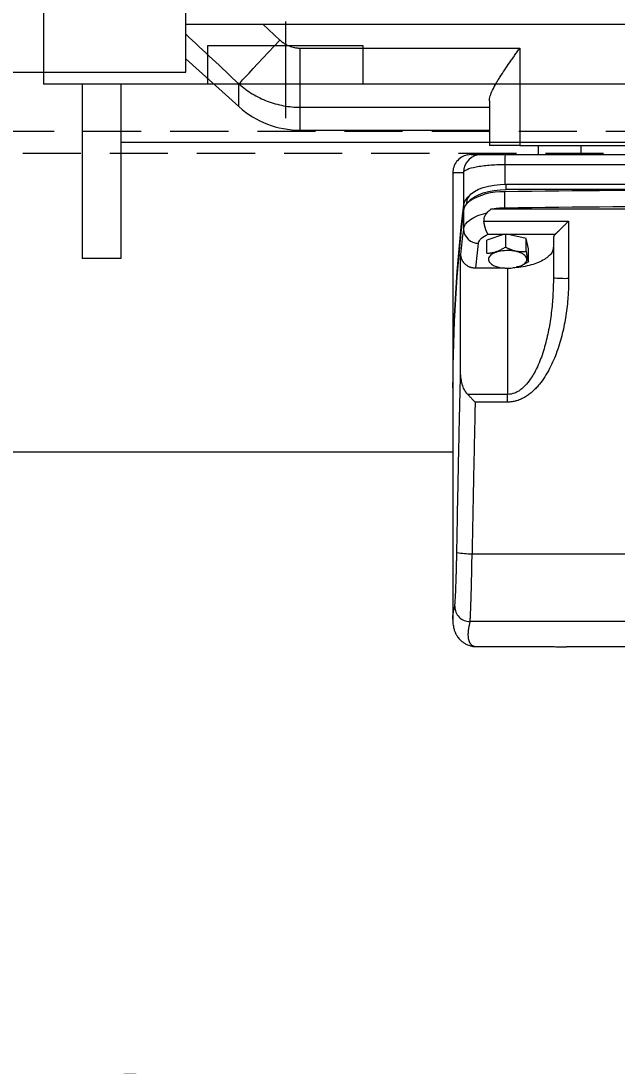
# Model space of a CAD drawing. Header units: millimetres. Extents: x -1229 to 6348, y -522 to 5252.
# Drawn here: x 522.4 to 717.9, y 2531.7 to 2874.5 of the extents above; entities that cross this region are included whole.
import ezdxf

# ---------------------------------------------------------------- set-up
doc = ezdxf.new("R2010")
doc.units = ezdxf.units.MM
doc.header["$LTSCALE"] = 25.4
doc.linetypes.add('CENTER', pattern=[2, 1.25, -0.25, 0.25, -0.25])
doc.linetypes.add('HIDDEN', pattern=[0.375, 0.25, -0.125])
doc.layers.get('Defpoints').update_dxf_attribs({"lineweight": 5})
for name, color, linetype, lineweight in [('CL', 1, 'CENTER', 5), ('HID2', 3, 'HIDDEN', 5), ('TEXT', 104, 'Continuous', 5)]:
    doc.layers.add(name, color=color, linetype=linetype, lineweight=lineweight)
doc.styles.get("Standard").update_dxf_attribs({"font": 'arial.ttf'})
doc.dimstyles.new('STANDARD 2 PLCS$3', dxfattribs={"dimtxt": 25.4, "dimasz": 12.7, "dimexe": 4.572, "dimexo": 1.5875, "dimgap": 2.286, "dimtad": 0, "dimtih": 1, "dimtoh": 1, "dimzin": 4, "dimdsep": 46, "dimtxsty": 'Standard', "dimcen": 2.286, "dimaunit": 1, "dimadec": 0, "dimazin": 1, "dimtfac": 1, "dimtofl": 0, "dimtmove": 1, "dimatfit": 3, "dimfxl": 25.4, "dimtolj": 1, "dimtzin": 4, "dimarcsym": 0})

# ---------------------------------------------------------------- blocks, each defined once
blk = doc.blocks.new('HHI 365TS TOP VIEW')
at = {"color": 7, "linetype": 'Continuous', "lineweight": 5}
for p, q in [((-575.2, -231), (-575.2, -199.67)), ((-575.2, -215.26), (-221.2, -215.26)), ((-544.43, -220.43), (-549.96, -215.26)), ((-548.16, -224.44), (-546.31, -222.45)), ((-546.31, -222.45), (-544.43, -220.43)), ((-549.93, -226.35), (-548.16, -224.44)), ((-537.74, -223.08), (-465.7, -223.08)), ((-537.74, -242.48), (-537.74, -223.08)), ((-465.7, -223.08), (-465.7, -255)), ((-575.2, -226.64), (-557.81, -242.29)), ((-553.13, -229.79), (-551.6, -228.15)), ((-551.6, -228.15), (-549.93, -226.35)), ((-755.2, -231), (-575.2, -231)), ((-556.62, -233.55), (-555.66, -232.52)), ((-555.66, -232.52), (-554.49, -231.26)), ((-554.49, -231.26), (-553.13, -229.79)), ((-557.81, -234.83), (-557.34, -234.33)), ((-557.81, -242.29), (-557.81, -234.83)), ((-557.34, -234.33), (-556.62, -233.55)), ((-537.74, -242.48), (-475.7, -242.48)), ((-537.74, -250), (-537.74, -242.48)), ((-475.7, -240.4), (-475.7, -255)), ((-537.74, -250), (-475.7, -250)), ((-465.7, -255), (-475.7, -255)), ((-465.7, -255), (-333.7, -255)), ((-459.7, -255), (-459.7, -258)), ((-445.7, -255), (-445.7, -258)), ((-481.69, -258), (-482.98, -258.26)), ((-484.21, -263.85), (-484.21, -274.53)), ((-470.66, -261.24), (-470.66, -267.72)), ((-487.7, -264), (-487.7, -332.79)), ((-487.69, -264), (-487.69, -263.99)), ((-481.62, -270.88), (-480.54, -270.1)), ((-480.54, -270.1), (-479.21, -269.41)), ((-479.21, -269.41), (-477.67, -268.82)), ((-479.21, -271.18), (-477.67, -270.59)), ((-477.67, -268.82), (-475.96, -268.34)), ((-477.67, -270.59), (-475.96, -270.12)), ((-475.96, -268.34), (-474.1, -268)), ((-475.96, -270.12), (-474.1, -269.77)), ((-474.1, -268), (-472.15, -267.79)), ((-474.1, -269.77), (-472.15, -269.56)), ((-472.15, -267.79), (-470.15, -267.72)), ((-472.15, -269.56), (-470.15, -269.49)), ((-470.66, -275.55), (-470.66, -270.22)), ((-470.15, -269.49), (-470.15, -267.72)), ((-470.15, -267.72), (-329.25, -267.72)), ((-329.25, -269.49), (-470.15, -269.49)), ((-483.14, -273.48), (-483.2, -274.24)), ((-483.14, -273.48), (-483.14, -274.17)), ((-482.42, -271.72), (-481.62, -270.88)), ((-482.42, -273.5), (-481.62, -272.65)), ((-481.62, -272.65), (-480.54, -271.88)), ((-480.54, -271.88), (-479.21, -271.18)), ((-484.21, -276.31), (-484.21, -282.52)), ((-479.5, -278.05), (-478.04, -277.53)), ((-478.04, -277.53), (-476.44, -277.11)), ((-324.2, -275.97), (-475.2, -275.97)), ((-483.99, -281.68), (-483.52, -280.86)), ((-483.52, -280.86), (-482.83, -280.07)), ((-482.83, -280.07), (-481.92, -279.33)), ((-481.92, -279.33), (-480.8, -278.65)), ((-480.8, -278.65), (-479.5, -278.05)), ((-477.5, -279.83), (-449.7, -279.83)), ((-449.7, -279.83), (-449.7, -298.59)), ((-484.21, -282.52), (-483.99, -281.68)), ((-470.73, -284.16), (-476.54, -286.09)), ((-476.06, -284.16), (-470.73, -284.16)), ((-470.73, -284.16), (-470.45, -284.07)), ((-470.45, -284.07), (-470.45, -288.34)), ((-470.45, -284.07), (-470.01, -284.16)), ((-470.01, -284.16), (-454.09, -284.16)), ((-463.61, -285.49), (-470.01, -284.16)), ((-476.54, -290.35), (-476.54, -286.09)), ((-463.61, -289.75), (-463.61, -285.49)), ((-462.86, -288.92), (-463.61, -285.49)), ((-485.13, -329.33), (-485.13, -290.77)), ((-462.86, -293.19), (-462.86, -288.92)), ((-480.12, -295.21), (-470.57, -295.21)), ((-472.58, -294.97), (-472.47, -294.99)), ((-469.7, -295.21), (-469.7, -336.68)), ((-466.95, -295), (-466.77, -294.95)), ((-487.7, -332.75), (-487.7, -332.79)), ((-487.7, -334.57), (-487.7, -332.79)), ((-487.7, -334.57), (-487.7, -410.41)), ((-469.7, -336.68), (-482.8, -336.68)), ((-469.7, -339.21), (-480.35, -339.21)), ((-469.7, -339.21), (-469.7, -336.68)), ((-481.36, -388.93), (-318.04, -388.93)), ((-487.61, -410.58), (-487.62, -410.41)), ((-317.36, -411.2), (-482.04, -411.2)), ((-480.53, -419.35), (-469.7, -419.35))]:
    blk.add_line(p, q, dxfattribs=at)
for centre, radius, start, end in [((-537.74, -220), 30, 228, 270), ((-478.21, -264), 6, 90.0334, 178.5838), ((-452.28, -260.67), 18.39, 171.6681, 181.7957), ((-471.42, -290.27), 20.06, 87.8318, 123.2544), ((-399.7, -5269.55), 4999.83, 89.18678, 90.81322), ((-479.83, -275.34), 4.45, 125.5849, 169.5214), ((-479.83, -277.12), 4.45, 125.5846, 169.5218), ((-479.81, -273.82), 3.34, 141.2121, 174.2992), ((1.24, -332.86), 488.94, 173.1487, 179.9924), ((1.24, -334.63), 488.94, 173.1487, 179.9924), ((-470.3, -304.44), 28.89, 90.7174, 99.7643), ((-399.7, -5274.78), 4999.73, 89.18677, 90.81323), ((6, -341.32), 493.72, 173.1601, 174.1237), ((-479.33, -282.21), 4.88, 183.7105, 271.3917), ((-450.95, -255.34), 43.27, 265.0275, 271.654), ((-482.2, -368.99), 19.95, 257.9797, 272.4169), ((-482.04, -406.2), 5, 179.5897, 269.9717)]:
    blk.add_arc(centre, radius, start, end, dxfattribs=at)
for points in [[(-575.2, -218.57), (-569.41, -224), (-563.61, -229.42), (-557.81, -234.83)], [(-470.66, -261.24), (-423.37, -261.24), (-376.03, -261.24), (-328.74, -261.24)], [(-476.44, -277.11), (-476.05, -276.7), (-475.64, -276.32), (-475.2, -275.97)], [(-479.22, -287.09), (-479.08, -285.96), (-477.94, -284.9), (-476.06, -284.16)], [(-480.12, -295.21), (-479.83, -292.38), (-479.56, -289.92), (-479.22, -287.09)], [(-454.7, -285.42), (-454.7, -290.04), (-454.7, -293.83), (-454.7, -298.45)]]:
    blk.add_open_spline(points, degree=3, dxfattribs=at)
for points, knots in [([(-544.43, -220.43), (-544.35, -220.5), (-544.2, -220.64), (-543.96, -220.84), (-543.72, -221.03), (-543.48, -221.21), (-543.23, -221.39), (-542.8, -221.67), (-542.18, -222.02), (-541.34, -222.4), (-540.47, -222.7), (-539.67, -222.89), (-538.96, -223.01), (-538.35, -223.07), (-537.94, -223.07), (-537.74, -223.08)], [0, 0, 0, 0, 0.041951, 0.083789, 0.125554, 0.167286, 0.209024, 0.250807, 0.375479, 0.49995, 0.624829, 0.749601, 0.833135, 0.91649, 1, 1, 1, 1]), ([(-475.7, -240.4), (-475.7, -239.9), (-475.59, -239.35), (-475.31, -238.46), (-475.2, -238.15), (-474.93, -237.51), (-474.79, -237.18), (-474.3, -236.16), (-473.92, -235.46), (-473.3, -234.38), (-473.09, -234.02), (-472.64, -233.28), (-472.4, -232.9), (-471.68, -231.76), (-471.18, -230.99), (-470.15, -229.45), (-469.62, -228.67), (-468.8, -227.49), (-468.52, -227.09), (-467.97, -226.29), (-467.68, -225.89), (-467.12, -225.09), (-466.84, -224.69), (-466.41, -224.08), (-466.2, -223.78), (-465.98, -223.48), (-465.84, -223.28), (-465.77, -223.18), (-465.7, -223.08)], [0, 0, 0, 0, 0.125, 0.125, 0.1875, 0.1875, 0.25, 0.25, 0.375, 0.375, 0.4375, 0.4375, 0.5, 0.5, 0.625, 0.625, 0.75, 0.75, 0.8125, 0.8125, 0.875, 0.875, 0.9375, 0.9375, 0.96875, 0.984375, 0.984375, 1, 1, 1, 1]), ([(-557.81, -234.83), (-556.45, -236.05), (-554.99, -237.13), (-551.85, -239.04), (-550.21, -239.84), (-547.66, -240.82), (-546.79, -241.1), (-545.02, -241.6), (-544.11, -241.81), (-541.39, -242.31), (-539.57, -242.48), (-537.74, -242.48)], [0, 0, 0, 0, 0.25, 0.25, 0.5, 0.5, 0.625, 0.625, 0.75, 0.75, 1, 1, 1, 1]), ([(-482.99, -258.14), (-483.64, -258.35), (-484.93, -258.77), (-486.52, -260.24), (-487.53, -262.09), (-487.64, -263.36), (-487.69, -263.99)], [0, 0, 0, 0, 0.2499129, 0.5031035, 0.7545499, 1, 1, 1, 1]), ([(-481.69, -258), (-481.7, -258), (-481.7, -258), (-481.7, -258), (-481.69, -258), (-481.66, -258), (-481.63, -258), (-481.6, -258), (-481.55, -258), (-481.49, -258), (-481.42, -258), (-481.35, -258), (-481.27, -258), (-481.17, -258), (-481.07, -258), (-480.96, -258), (-480.84, -258), (-480.71, -258), (-480.57, -258), (-480.43, -258), (-480.27, -258), (-480.11, -258), (-479.93, -258), (-479.75, -258), (-479.56, -258), (-479.36, -258), (-479.15, -258), (-478.93, -258), (-478.7, -258), (-478.47, -258), (-478.3, -258), (-478.22, -258)], [0, 0, 0, 0, 0.034495, 0.068988, 0.103479, 0.137969, 0.172457, 0.206944, 0.241429, 0.275913, 0.310397, 0.344879, 0.37936, 0.413841, 0.448321, 0.482801, 0.51728, 0.551758, 0.586237, 0.620715, 0.655193, 0.689672, 0.724151, 0.75863, 0.793109, 0.827589, 0.862069, 0.896551, 0.931033, 0.965516, 1, 1, 1, 1]), ([(-478.22, -258), (-478.21, -258), (-478.2, -258), (-478.17, -258), (-478.13, -258), (-478.08, -258), (-477.99, -258), (-477.83, -258), (-477.57, -258), (-477.23, -258), (-476.69, -258), (-475.87, -258), (-474.85, -258), (-473.96, -258), (-473.28, -258), (-472.58, -258), (-471.95, -258), (-471.4, -258), (-470.94, -258), (-470.63, -258), (-470.48, -258)], [0, 0, 0, 0, 0.024899, 0.049739, 0.074545, 0.09934, 0.124148, 0.189144, 0.253794, 0.320288, 0.386226, 0.5183, 0.647389, 0.709752, 0.771538, 0.830581, 0.88927, 0.926264, 0.963121, 1, 1, 1, 1]), ([(-470.48, -258), (-468.95, -258), (-465.91, -258), (-461.34, -258), (-456.78, -258), (-452.21, -258), (-447.65, -258), (-443.08, -258), (-438.51, -258), (-433.95, -258), (-429.38, -258), (-424.81, -258), (-420.25, -258), (-415.68, -258), (-411.12, -258), (-406.55, -258), (-401.98, -258), (-397.42, -258), (-392.85, -258), (-388.28, -258), (-383.72, -258), (-379.15, -258), (-374.59, -258), (-370.02, -258), (-365.45, -258), (-360.89, -258), (-356.32, -258), (-351.75, -258), (-347.19, -258), (-342.62, -258), (-338.06, -258), (-333.49, -258), (-330.45, -258), (-328.92, -258)], [0, 0, 0, 0, 0.03227, 0.064537, 0.096803, 0.129066, 0.161327, 0.193587, 0.225845, 0.258102, 0.290357, 0.322612, 0.354865, 0.387118, 0.419371, 0.451623, 0.483874, 0.516126, 0.548377, 0.580629, 0.612882, 0.645135, 0.677388, 0.709643, 0.741898, 0.774155, 0.806413, 0.838673, 0.870934, 0.903197, 0.935463, 0.96773, 1, 1, 1, 1]), ([(-487.69, -263.99), (-487.69, -263.99), (-487.69, -263.99), (-487.65, -263.98), (-487.57, -263.97), (-487.45, -263.96), (-487.33, -263.95), (-487.22, -263.94), (-487.13, -263.94), (-487.04, -263.93), (-486.94, -263.93), (-486.81, -263.92), (-486.56, -263.91), (-486.16, -263.9), (-485.57, -263.88), (-484.93, -263.86), (-484.44, -263.85), (-484.21, -263.85)], [0, 0, 0, 0, 0.005729, 0.09066, 0.168827, 0.240231, 0.304871, 0.343532, 0.379292, 0.412154, 0.442115, 0.479942, 0.528942, 0.655957, 0.776805, 0.891486, 1, 1, 1, 1]), ([(-484.21, -263.85), (-484.11, -263.51), (-483.69, -263.17), (-482.26, -262.55), (-481.25, -262.26), (-478.77, -261.79), (-477.3, -261.59), (-474.11, -261.33), (-472.39, -261.25), (-470.66, -261.24)], [0, 0, 0, 0, 0.25, 0.25, 0.5, 0.5, 0.75, 0.75, 1, 1, 1, 1]), ([(-476.44, -277.11), (-476.5, -277.16), (-476.6, -277.27), (-476.74, -277.44), (-476.88, -277.62), (-477, -277.8), (-477.11, -277.98), (-477.2, -278.16), (-477.31, -278.4), (-477.42, -278.7), (-477.49, -279.03), (-477.52, -279.33), (-477.53, -279.58), (-477.51, -279.75), (-477.5, -279.83)], [0, 0, 0, 0, 0.0759726, 0.1501251, 0.222632, 0.2936801, 0.3634677, 0.4322042, 0.5001086, 0.6263439, 0.7489626, 0.8339074, 0.9173167, 1, 1, 1, 1]), ([(-476.06, -284.16), (-476.09, -284.13), (-476.15, -284.06), (-476.23, -283.94), (-476.31, -283.81), (-476.39, -283.68), (-476.47, -283.53), (-476.54, -283.37), (-476.62, -283.21), (-476.69, -283.04), (-476.77, -282.85), (-476.84, -282.66), (-476.91, -282.46), (-476.97, -282.25), (-477.04, -282.04), (-477.1, -281.81), (-477.16, -281.59), (-477.22, -281.35), (-477.27, -281.11), (-477.33, -280.86), (-477.37, -280.61), (-477.42, -280.35), (-477.46, -280.09), (-477.49, -279.92), (-477.5, -279.83)], [0, 0, 0, 0, 0.042941, 0.086152, 0.129628, 0.173363, 0.21735, 0.261584, 0.30606, 0.350772, 0.395715, 0.440886, 0.486279, 0.531893, 0.577725, 0.623773, 0.670035, 0.716513, 0.763206, 0.810117, 0.857247, 0.904601, 0.952184, 1, 1, 1, 1]), ([(-454.09, -284.16), (-454.06, -284.14), (-454, -284.08), (-453.9, -283.99), (-453.8, -283.89), (-453.69, -283.78), (-453.58, -283.67), (-453.46, -283.55), (-453.33, -283.43), (-453.08, -283.18), (-452.68, -282.79), (-452.13, -282.25), (-451.54, -281.66), (-451.04, -281.16), (-450.58, -280.71), (-450.17, -280.3), (-449.87, -280), (-449.7, -279.83)], [0, 0, 0, 0, 0.028845, 0.058342, 0.088507, 0.119359, 0.15091, 0.183176, 0.21617, 0.249903, 0.368554, 0.499719, 0.616547, 0.749756, 0.814336, 0.897751, 1, 1, 1, 1]), ([(-454.09, -284.16), (-454.12, -284.19), (-454.18, -284.25), (-454.26, -284.35), (-454.35, -284.45), (-454.42, -284.55), (-454.49, -284.66), (-454.56, -284.79), (-454.63, -284.96), (-454.69, -285.17), (-454.7, -285.33), (-454.7, -285.42)], [0, 0, 0, 0, 0.075545, 0.154307, 0.23629, 0.321497, 0.409931, 0.501596, 0.632086, 0.798225, 1, 1, 1, 1]), ([(-485.13, -290.77), (-485.13, -290.84), (-485.12, -290.98), (-485.11, -291.19), (-485.08, -291.4), (-485.04, -291.61), (-484.99, -291.81), (-484.93, -292.02), (-484.85, -292.23), (-484.77, -292.43), (-484.67, -292.63), (-484.56, -292.83), (-484.44, -293.02), (-484.31, -293.21), (-484.16, -293.4), (-484.01, -293.58), (-483.84, -293.75), (-483.51, -294.06), (-482.93, -294.48), (-482.27, -294.8), (-481.75, -294.98), (-481.42, -295.07), (-481.04, -295.14), (-480.6, -295.2), (-480.29, -295.21), (-480.12, -295.21)], [0, 0, 0, 0, 0.029682, 0.059576, 0.089682, 0.120001, 0.150532, 0.181276, 0.212232, 0.243402, 0.274784, 0.30638, 0.338189, 0.370212, 0.402448, 0.434898, 0.467561, 0.500439, 0.619147, 0.749944, 0.787063, 0.830629, 0.880642, 0.937099, 1, 1, 1, 1]), ([(-476.54, -290.35), (-476.44, -290.35), (-476.23, -290.35), (-475.93, -290.33), (-475.62, -290.31), (-475.33, -290.27), (-474.88, -290.21), (-474.27, -290.09), (-473.5, -289.87), (-472.73, -289.58), (-472.05, -289.27), (-471.47, -288.95), (-470.96, -288.66), (-470.63, -288.45), (-470.45, -288.34)], [0, 0, 0, 0, 0.052688, 0.104036, 0.15407, 0.20282, 0.250316, 0.377284, 0.500946, 0.623905, 0.75031, 0.829936, 0.913121, 1, 1, 1, 1]), ([(-463.95, -293.58), (-464.29, -293.92), (-464.78, -294.24), (-465.98, -294.76), (-466.69, -294.96), (-468.24, -295.23), (-469.07, -295.3), (-470.71, -295.27), (-471.53, -295.19), (-473.04, -294.88), (-473.72, -294.65), (-474.85, -294.1), (-475.3, -293.77), (-475.88, -293.06), (-476.02, -292.68), (-475.97, -291.92), (-475.78, -291.55), (-475.11, -290.85), (-474.62, -290.54), (-473.42, -290.02), (-472.71, -289.81), (-471.16, -289.55), (-470.33, -289.48), (-468.69, -289.5), (-467.87, -289.59), (-466.36, -289.9), (-465.68, -290.13), (-464.55, -290.68), (-464.1, -291.01), (-463.52, -291.72), (-463.38, -292.1), (-463.43, -292.86), (-463.62, -293.23), (-463.95, -293.58)], [0, 0, 0, 0, 0.0625, 0.0625, 0.125, 0.125, 0.1875, 0.1875, 0.25, 0.25, 0.3125, 0.3125, 0.375, 0.375, 0.4375, 0.4375, 0.5, 0.5, 0.5625, 0.5625, 0.625, 0.625, 0.6875, 0.6875, 0.75, 0.75, 0.8125, 0.8125, 0.875, 0.875, 0.9375, 0.9375, 1, 1, 1, 1]), ([(-470.45, -288.34), (-470.34, -288.39), (-470.1, -288.51), (-469.76, -288.66), (-469.42, -288.81), (-469.09, -288.94), (-468.58, -289.14), (-467.89, -289.36), (-467.03, -289.57), (-466.16, -289.72), (-465.4, -289.78), (-464.74, -289.8), (-464.18, -289.79), (-463.8, -289.77), (-463.61, -289.75)], [0, 0, 0, 0, 0.052814, 0.104281, 0.154429, 0.203288, 0.250888, 0.377157, 0.500152, 0.623874, 0.751084, 0.830471, 0.913399, 1, 1, 1, 1]), ([(-454.7, -288.31), (-454.76, -288.77), (-454.87, -289.67), (-455.76, -290.97), (-457.15, -292.17), (-459.03, -293.22), (-461.31, -294.09), (-463.93, -294.72), (-466.17, -295.07), (-467.52, -295.12), (-467.9, -295.13)], [0, 0, 0, 0, 0.135396, 0.270792, 0.406188, 0.541584, 0.67698, 0.812375, 0.947771, 1, 1, 1, 1]), ([(-463.61, -289.75), (-463.6, -289.84), (-463.57, -290.02), (-463.53, -290.28), (-463.5, -290.53), (-463.46, -290.76), (-463.4, -291.1), (-463.33, -291.53), (-463.23, -292), (-463.14, -292.4), (-463.05, -292.69), (-462.98, -292.9), (-462.92, -293.06), (-462.88, -293.14), (-462.86, -293.19)], [0, 0, 0, 0, 0.0526884, 0.1040362, 0.1540703, 0.2028197, 0.250316, 0.3772841, 0.5009457, 0.6239048, 0.7503101, 0.8299356, 0.9131211, 1, 1, 1, 1]), ([(-462.86, -293.19), (-463.87, -293.83), (-465.18, -294.66), (-466.49, -294.82), (-466.78, -294.86)], [0, 0, 0, 0, 0.776691, 1, 1, 1, 1]), ([(-454.7, -298.45), (-454.7, -300.38), (-454.76, -302.3), (-454.98, -306.12), (-455.14, -308.02), (-455.6, -311.8), (-455.89, -313.68), (-456.43, -316.47), (-456.63, -317.4), (-457.07, -319.25), (-457.31, -320.17), (-458.08, -322.89), (-458.68, -324.65), (-459.75, -327.2), (-460.13, -328.03), (-460.76, -329.25), (-460.98, -329.65), (-461.43, -330.43), (-461.66, -330.81), (-462.39, -331.93), (-462.91, -332.63), (-463.76, -333.61), (-464.06, -333.92), (-464.68, -334.51), (-464.99, -334.79), (-465.65, -335.29), (-465.99, -335.52), (-466.69, -335.92), (-467.05, -336.1), (-468.16, -336.53), (-468.92, -336.68), (-469.7, -336.68)], [0, 0, 0, 0, 0.125, 0.125, 0.25, 0.25, 0.375, 0.375, 0.4375, 0.4375, 0.5, 0.5, 0.625, 0.625, 0.6875, 0.6875, 0.71875, 0.71875, 0.75, 0.75, 0.8125, 0.8125, 0.84375, 0.84375, 0.875, 0.875, 0.90625, 0.90625, 0.9375, 0.9375, 1, 1, 1, 1]), ([(-449.7, -298.59), (-449.7, -298.89), (-449.7, -299.47), (-449.72, -300.35), (-449.74, -301.22), (-449.77, -302.1), (-449.81, -302.97), (-449.86, -303.84), (-449.97, -305.44), (-450.18, -307.75), (-450.58, -310.78), (-451.1, -313.77), (-451.97, -317.76), (-453.4, -322.64), (-455.42, -327.39), (-457.47, -330.93), (-458.98, -333.02), (-460.3, -334.54), (-461.4, -335.63), (-462.57, -336.62), (-463.86, -337.5), (-465.21, -338.23), (-466.37, -338.67), (-467.26, -338.92), (-467.87, -339.05), (-468.48, -339.14), (-469.09, -339.2), (-469.5, -339.21), (-469.7, -339.21)], [0, 0, 0, 0, 0.0179268, 0.0358165, 0.0536708, 0.0714919, 0.0892816, 0.1070418, 0.1247745, 0.1873217, 0.2489542, 0.311888, 0.3732952, 0.4984508, 0.6230172, 0.6880194, 0.7484377, 0.7804193, 0.8110197, 0.8432671, 0.8740358, 0.9061582, 0.9370176, 0.9498274, 0.9624857, 0.9750368, 0.9875262, 1, 1, 1, 1]), ([(-486.36, -388.51), (-486.33, -386.99), (-486.28, -383.96), (-486.19, -379.41), (-486.11, -374.86), (-486.02, -370.31), (-485.93, -365.76), (-485.83, -361.21), (-485.74, -356.66), (-485.64, -352.1), (-485.54, -347.55), (-485.44, -343), (-485.34, -338.44), (-485.23, -333.89), (-485.16, -330.85), (-485.13, -329.33)], [0, 0, 0, 0, 0.076903, 0.153808, 0.230716, 0.307627, 0.38454, 0.461458, 0.538379, 0.615304, 0.692233, 0.769167, 0.846106, 0.92305, 1, 1, 1, 1]), ([(-482.8, -336.68), (-482.85, -336.62), (-482.95, -336.51), (-483.1, -336.34), (-483.25, -336.15), (-483.39, -335.94), (-483.53, -335.73), (-483.67, -335.5), (-483.81, -335.26), (-484.03, -334.83), (-484.33, -334.13), (-484.62, -333.25), (-484.85, -332.28), (-485, -331.38), (-485.09, -330.52), (-485.12, -329.88), (-485.13, -329.5), (-485.13, -329.33)], [0, 0, 0, 0, 0.027101, 0.055403, 0.084921, 0.115666, 0.147649, 0.180877, 0.215355, 0.251087, 0.366235, 0.501436, 0.605223, 0.750413, 0.853364, 0.93645, 1, 1, 1, 1]), ([(-480.35, -339.21), (-480.42, -339.14), (-480.55, -339.01), (-480.76, -338.79), (-480.99, -338.55), (-481.28, -338.26), (-481.6, -337.93), (-481.92, -337.59), (-482.23, -337.27), (-482.51, -336.98), (-482.71, -336.77), (-482.8, -336.68)], [0, 0, 0, 0, 0.076979, 0.160572, 0.25089, 0.353695, 0.50113, 0.645261, 0.750033, 0.882311, 1, 1, 1, 1]), ([(-480.35, -339.21), (-480.39, -340.75), (-480.46, -343.81), (-480.56, -348.4), (-480.66, -352.98), (-480.75, -357.53), (-480.85, -362.07), (-480.94, -366.59), (-481.03, -371.09), (-481.11, -375.57), (-481.2, -380.04), (-481.28, -384.49), (-481.33, -387.45), (-481.36, -388.93)], [0, 0, 0, 0, 0.092655, 0.18496, 0.276917, 0.368524, 0.459782, 0.550691, 0.641251, 0.731462, 0.821324, 0.910836, 1, 1, 1, 1]), ([(-487.04, -406.16), (-487.04, -406.15), (-487.03, -406.13), (-487.02, -406.07), (-487.01, -406.02), (-487, -405.95), (-486.99, -405.87), (-486.98, -405.78), (-486.97, -405.69), (-486.95, -405.48), (-486.92, -405.1), (-486.88, -404.45), (-486.83, -403.66), (-486.77, -402.45), (-486.69, -400.62), (-486.61, -398.44), (-486.55, -396.54), (-486.51, -395.03), (-486.46, -393.46), (-486.43, -392.12), (-486.41, -391.02), (-486.39, -390.19), (-486.37, -389.35), (-486.36, -388.79), (-486.36, -388.51)], [0, 0, 0, 0, 0.015643, 0.031264, 0.046873, 0.062475, 0.078079, 0.093693, 0.109323, 0.124978, 0.187497, 0.25007, 0.312436, 0.374861, 0.49995, 0.624503, 0.687145, 0.749802, 0.812093, 0.874394, 0.905828, 0.937199, 0.968568, 1, 1, 1, 1]), ([(-482.04, -411.2), (-482.02, -411.08), (-481.99, -410.83), (-481.95, -410.29), (-481.94, -410.07), (-481.91, -409.59), (-481.89, -409.31), (-481.85, -408.4), (-481.82, -407.69), (-481.77, -406.47), (-481.75, -406.03), (-481.72, -405.11), (-481.71, -404.63), (-481.66, -403.1), (-481.63, -402.01), (-481.58, -400.27), (-481.57, -399.67), (-481.54, -398.43), (-481.52, -397.78), (-481.48, -395.84), (-481.45, -394.51), (-481.42, -392.45), (-481.4, -391.76), (-481.38, -390.35), (-481.37, -389.64), (-481.36, -388.93)], [0, 0, 0, 0, 0.125, 0.125, 0.1875, 0.1875, 0.25, 0.25, 0.375, 0.375, 0.4375, 0.4375, 0.5, 0.5, 0.625, 0.625, 0.6875, 0.6875, 0.75, 0.75, 0.875, 0.875, 0.9375, 0.9375, 1, 1, 1, 1]), ([(-487.62, -410.41), (-487.64, -410.12), (-487.73, -409.03), (-487.33, -407.38), (-487.04, -406.16)], [0, 0, 0, 0, 0.268088, 1, 1, 1, 1]), ([(-487.7, -410.51), (-487.69, -410.84), (-487.68, -411.48), (-487.58, -412.34), (-487.44, -413.08), (-487.28, -413.7), (-487.12, -414.2), (-486.97, -414.6), (-486.83, -414.91), (-486.7, -415.19), (-486.53, -415.52), (-486.27, -415.95), (-485.89, -416.5), (-485.38, -417.1), (-484.71, -417.73), (-483.85, -418.33), (-482.96, -418.81), (-482.32, -419), (-482.06, -419.08)], [0, 0, 0, 0, 0.090272, 0.170713, 0.24133, 0.302127, 0.353108, 0.393625, 0.424678, 0.448356, 0.476799, 0.523776, 0.582092, 0.651744, 0.732727, 0.825033, 0.928649, 1, 1, 1, 1]), ([(-482.04, -411.2), (-482.07, -411.32), (-482.13, -411.55), (-482.22, -411.9), (-482.29, -412.24), (-482.36, -412.57), (-482.43, -412.89), (-482.48, -413.2), (-482.53, -413.51), (-482.58, -413.81), (-482.61, -414.1), (-482.64, -414.39), (-482.67, -414.66), (-482.68, -414.93), (-482.7, -415.2), (-482.7, -415.45), (-482.7, -415.7), (-482.69, -415.94), (-482.67, -416.17), (-482.65, -416.39), (-482.63, -416.61), (-482.59, -416.82), (-482.55, -417.02), (-482.5, -417.22), (-482.45, -417.4), (-482.39, -417.58), (-482.32, -417.75), (-482.25, -417.91), (-482.17, -418.07), (-482.08, -418.21), (-481.99, -418.35), (-481.89, -418.48), (-481.78, -418.6), (-481.67, -418.72), (-481.55, -418.83), (-481.42, -418.93), (-481.29, -419.02), (-481.15, -419.1), (-481.01, -419.17), (-480.85, -419.24), (-480.7, -419.3), (-480.59, -419.33), (-480.53, -419.35)], [0, 0, 0, 0, 0.024589, 0.049198, 0.073828, 0.098478, 0.123148, 0.147839, 0.172551, 0.197284, 0.222037, 0.246811, 0.271606, 0.296422, 0.321258, 0.346116, 0.370995, 0.395895, 0.420817, 0.44576, 0.470724, 0.495709, 0.520716, 0.545744, 0.570794, 0.595866, 0.620959, 0.646074, 0.671211, 0.69637, 0.72155, 0.746753, 0.771978, 0.797224, 0.822493, 0.847784, 0.873098, 0.898433, 0.923791, 0.949172, 0.974575, 1, 1, 1, 1]), ([(-482.06, -419.07), (-481.95, -419.12), (-481.46, -419.34), (-480.94, -419.34), (-480.53, -419.35)], [0, 0, 0, 0, 0.215303, 1, 1, 1, 1]), ([(-469.7, -419.35), (-469.56, -419.35), (-469.27, -419.35), (-468.84, -419.35), (-468.41, -419.35), (-467.98, -419.35), (-467.56, -419.35), (-467.13, -419.35), (-466.71, -419.35), (-465.86, -419.35), (-464.61, -419.36), (-463, -419.36), (-461.44, -419.37), (-459.46, -419.38), (-457.18, -419.4), (-455.22, -419.41), (-453.86, -419.43), (-452.94, -419.44), (-452.14, -419.45), (-451.57, -419.45), (-451.16, -419.46), (-450.89, -419.46), (-450.64, -419.46), (-450.5, -419.47), (-450.42, -419.47)], [0, 0, 0, 0, 0.015729, 0.031439, 0.047139, 0.062837, 0.078543, 0.094267, 0.110016, 0.125801, 0.188354, 0.251257, 0.313185, 0.375612, 0.50092, 0.625007, 0.687376, 0.750328, 0.812396, 0.874961, 0.906102, 0.937296, 0.968583, 1, 1, 1, 1]), ([(-348.98, -419.47), (-365.88, -419.47), (-382.79, -419.47), (-416.62, -419.47), (-433.53, -419.47), (-450.42, -419.47)], [0, 0, 0, 0, 0.5, 0.5, 1, 1, 1, 1])]:
    blk.add_open_spline(points, degree=3, knots=knots, dxfattribs=at)
blk = doc.blocks.new('*D87')
at = {"layer": 'Defpoints', "color": 0, "linetype": 'Continuous', "ltscale": 3, "transparency": 16777216}
for p in [(1415.91, 2958.7), (1405.22, 2942.93)]:
    blk.add_point(p, dxfattribs=at)
at = {"layer": 'TEXT', "color": 0, "linetype": 'Continuous', "lineweight": -2, "ltscale": 3, "transparency": 16777216}
for p, q in [((1410.57, 2948.53), (1410.57, 2953.1)), ((1408.28, 2950.81), (1412.85, 2950.81)), ((1103.76, 2498.36), (1398.09, 2932.42)), ((1091.06, 2498.36), (1103.76, 2498.36))]:
    blk.add_line(p, q, dxfattribs=at)
at = {"layer": 'TEXT', "color": 0, "linetype": 'Continuous', "ltscale": 3, "transparency": 16777216}
blk.add_solid([(1396.34, 2933.61), (1399.84, 2931.23), (1405.22, 2942.93)], dxfattribs=at)
at = {"layer": 'TEXT', "color": 0, "linetype": 'Continuous', "lineweight": 5, "ltscale": 3, "transparency": 16777216, "insert": (733.54, 2498.36), "char_height": 50.8, "attachment_point": 5}
blk.add_mtext('\\A1;3/4-10 UNC HOLE, 8X', dxfattribs=at)

msp = doc.modelspace()

# ---------------------------------------------------------------- linework, layer by layer
at = {"lineweight": 5}
for p, q in [((529.749, 2968.03), (529.749, 2853.73)), ((542.449, 2853.73), (542.449, 2796.58)), ((555.149, 2853.73), (555.149, 2796.58)), ((555.149, 2796.58), (542.449, 2796.58))]:
    msp.add_line(p, q, dxfattribs=at)
at = {"color": 7, "lineweight": 5}
for p, q in [((974.248, 2853.73), (529.749, 2853.73)), ((745.648, 2834.68), (555.149, 2834.68)), ((663.998, 2733.08), (315.768, 2733.08))]:
    msp.add_line(p, q, dxfattribs=at)
at = {"lineweight": 5}
msp.add_lwpolyline([(583.723, 2866.43), (634.523, 2866.43), (634.523, 2853.73), (583.723, 2853.73)], close=True, dxfattribs=at)
at = {"layer": 'CL', "color": 5, "lineweight": 5}
msp.add_line((609.123, 2874.348), (609.123, 2839.816), dxfattribs=at)
at = {"layer": 'HID2', "color": 7, "lineweight": 5, "ltscale": 3}
for p, q in [((1476.248, 2838.236), (315.768, 2838.236)), ((1485.001, 2830.997), (315.768, 2830.997))]:
    msp.add_line(p, q, dxfattribs=at)

# ---------------------------------------------------------------- block references
at = {"color": 7, "lineweight": 5}
msp.add_blockref('HHI 365TS TOP VIEW', (1151.698, 3088.68), dxfattribs=at)

# ---------------------------------------------------------------- dimensions: what is measured, and where the dimension line sits
at = {"layer": 'TEXT', "color": 7, "linetype": 'Continuous', "lineweight": 5, "ltscale": 3}
dim = msp.add_diameter_dim_2p(p1=(1415.912, 2958.697), p2=(1405.22, 2942.93), text='3/4-10 UNC HOLE, 8X', dimstyle='STANDARD 2 PLCS$3', override={"dimscale": 1, "dimtxt": 50.8}, dxfattribs=at)
dim.commit()
dim.dimension.update_dxf_attribs({"geometry": '*D87', "text_midpoint": (1103.763, 2498.359), "dimtype": 163})

doc.saveas('drawing.dxf')
